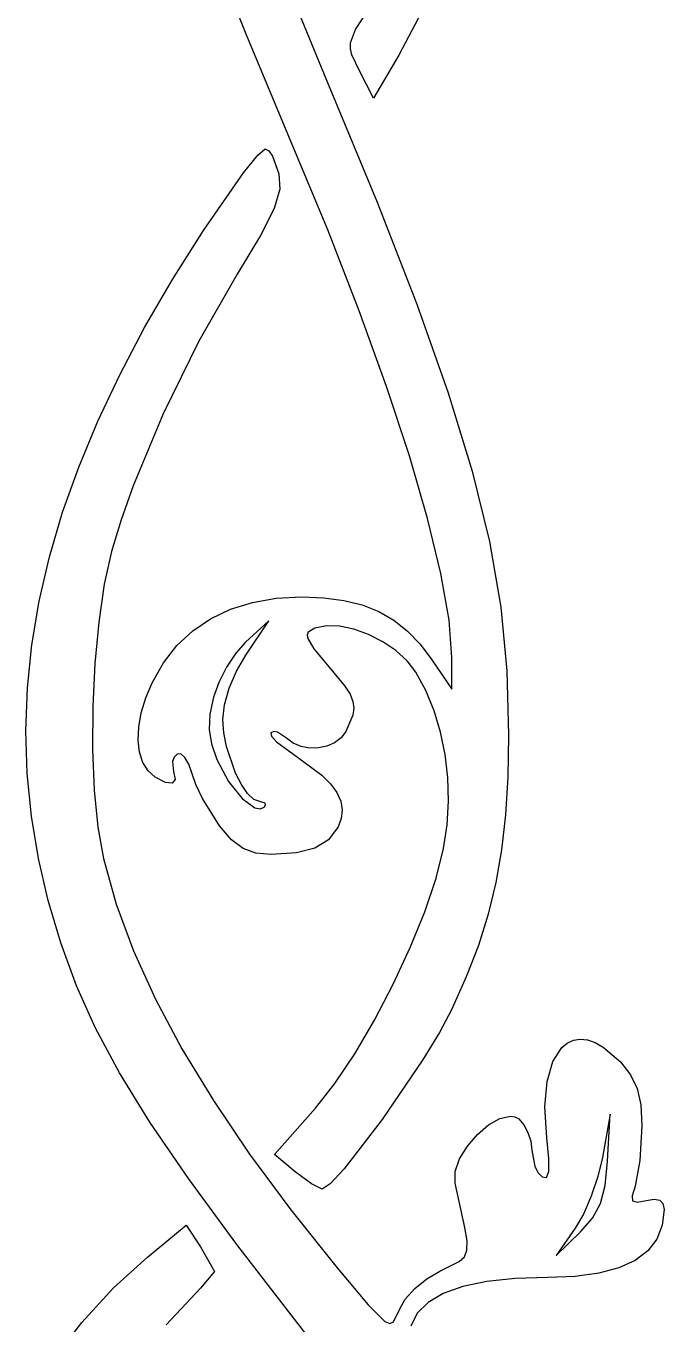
# Model space of a CAD drawing. Extents: x 9 to 1857, y 16 to 982.
# Drawn here: x 1780 to 1842.5, y 143.2 to 270.4 of the extents above; entities that cross this region are included whole.
import ezdxf

# ---------------------------------------------------------------- set-up
doc = ezdxf.new("R2010")
doc.units = 0

msp = doc.modelspace()

# ---------------------------------------------------------------- linework, layer by layer
at = {"layer": 'Layer 1'}
for p, q in [((1801.622161, 269.449349), (1798.039966, 278.515298)), ((1804.955473, 275.94624), (1809.6089, 264.72553)), ((1819.352605, 272.976876), (1816.52, 267.57134)), ((1812.275916, 270.072744), (1813.505, 271.97389)), ((1811.771275, 268.774709), (1812.275916, 270.072744)), ((1806.0723, 258.8248), (1801.622161, 269.449349)), ((1811.768572, 268.197611), (1811.771275, 268.774709)), ((1811.920522, 267.586195), (1811.768572, 268.197611)), ((1812.6531, 266.01361), (1811.920522, 267.586195)), ((1816.52, 267.57134), (1814.0415, 263.33741)), ((1814.0415, 263.33741), (1812.6531, 266.01361)), ((1809.6089, 264.72553), (1814.389043, 253.153219)), ((1802.689417, 257.75812), (1803.4186, 258.38988)), ((1803.4186, 258.38988), (1803.776256, 258.196524)), ((1803.776256, 258.196524), (1804.150225, 257.672368)), ((1809.553289, 250.438428), (1806.0723, 258.8248)), ((1801.303863, 256.038841), (1802.689417, 257.75812)), ((1804.150225, 257.672368), (1804.7698, 255.94912)), ((1797.3589, 250.38796), (1801.303863, 256.038841)), ((1804.7698, 255.94912), (1804.7698, 255.94905)), ((1804.7698, 255.94905), (1804.841013, 254.419645)), ((1804.841013, 254.419645), (1804.2913, 252.530975)), ((1814.389043, 253.153219), (1818.282417, 243.15856)), ((1804.2913, 252.530975), (1802.957313, 249.890318)), ((1794.329738, 245.591107), (1797.3589, 250.38796)), ((1802.957313, 249.890318), (1800.6757, 246.10495)), ((1812.643331, 242.508331), (1809.553289, 250.438428)), ((1791.593616, 240.880037), (1794.329738, 245.591107)), ((1800.6757, 246.10495), (1796.908525, 239.537376)), ((1818.282417, 243.15856), (1821.365067, 234.467089)), ((1815.320039, 235.106429), (1812.643331, 242.508331)), ((1789.149339, 236.248774), (1791.593616, 240.880037)), ((1796.908525, 239.537376), (1793.420125, 232.424556)), ((1786.995709, 231.691343), (1789.149339, 236.248774)), ((1817.561025, 228.304641), (1815.320039, 235.106429)), ((1821.365067, 234.467089), (1823.713038, 226.804343)), ((1785.131532, 227.201766), (1786.995709, 231.691343)), ((1793.420125, 232.424556), (1790.479488, 225.359634)), ((1819.343902, 222.174885), (1817.561025, 228.304641)), ((1783.555611, 222.774067), (1785.131532, 227.201766)), ((1823.713038, 226.804343), (1825.402372, 219.895857)), ((1790.479488, 225.359634), (1789.298638, 222.030491)), ((1782.266749, 218.40227), (1783.555611, 222.774067)), ((1789.298638, 222.030491), (1788.3556, 218.93575)), ((1820.646281, 216.789081), (1819.343902, 222.174885)), ((1788.3556, 218.93575), (1787.640391, 215.726469)), ((1825.402372, 219.895857), (1826.509114, 213.467169)), ((1781.26375, 214.080398), (1782.266749, 218.40227)), ((1821.445777, 212.219146), (1820.646281, 216.789081)), ((1787.640391, 215.726469), (1787.091233, 212.004303)), ((1780.545419, 209.802474), (1781.26375, 214.080398)), ((1800.011638, 213.275448), (1802.159011, 213.947067)), ((1802.159011, 213.947067), (1804.494912, 214.354158)), ((1804.494912, 214.354158), (1807.0128, 214.49297)), ((1807.0128, 214.49297), (1809.175909, 214.40878)), ((1809.175909, 214.40878), (1811.142872, 214.144782)), ((1811.142872, 214.144782), (1812.930543, 213.692834)), ((1812.930543, 213.692834), (1814.555775, 213.044796)), ((1798.059338, 212.343048), (1800.011638, 213.275448)), ((1814.555775, 213.044796), (1816.035423, 212.192526)), ((1826.509114, 213.467169), (1827.109309, 207.243815)), ((1787.091233, 212.004303), (1786.71288, 207.946748)), ((1794.76612, 209.710902), (1796.308651, 211.153616)), ((1796.308651, 211.153616), (1798.059338, 212.343048)), ((1803.7632, 212.15518), (1801.4959, 210.04793)), ((1801.5072, 208.79077), (1803.7632, 212.15518)), ((1808.2977, 211.40897), (1807.64148, 211.012572)), ((1809.421519, 211.648115), (1808.2977, 211.40897)), ((1810.71818, 211.604728), (1809.421519, 211.648115)), ((1812.117147, 211.309402), (1810.71818, 211.604728)), ((1813.547888, 210.792728), (1812.117147, 211.309402)), ((1816.035423, 212.192526), (1817.386341, 211.127883)), ((1817.386341, 211.127883), (1818.625382, 209.842724)), ((1821.72, 208.537), (1821.445777, 212.219146)), ((1801.4959, 210.04793), (1800.546448, 208.971987)), ((1807.64148, 211.012572), (1807.533602, 210.749752)), ((1807.533602, 210.749752), (1807.583788, 210.411083)), ((1807.583788, 210.411083), (1808.192077, 209.407882)), ((1814.939867, 210.085298), (1813.547888, 210.792728)), ((1816.222552, 209.217703), (1814.939867, 210.085298)), ((1780.110558, 205.562523), (1780.545419, 209.802474)), ((1793.438289, 208.018653), (1794.76612, 209.710902)), ((1800.546448, 208.971987), (1799.637488, 207.600164)), ((1800.591642, 207.209516), (1801.5072, 208.79077)), ((1808.192077, 209.407882), (1809.5338, 207.80635)), ((1817.325407, 208.220537), (1816.222552, 209.217703)), ((1818.625382, 209.842724), (1819.7694, 208.32891)), ((1786.71288, 207.946748), (1786.510088, 203.731303)), ((1792.3317, 206.08062), (1793.438289, 208.018653)), ((1799.637488, 207.600164), (1798.872133, 206.108766)), ((1809.5338, 207.80635), (1811.2378, 205.735398)), ((1818.1779, 207.12439), (1817.325407, 208.220537)), ((1819.7694, 208.32891), (1821.7206, 205.44168)), ((1821.7206, 205.44168), (1821.72, 208.537)), ((1791.69964, 204.58118), (1792.3317, 206.08062)), ((1798.872133, 206.108766), (1798.3535, 204.6741)), ((1799.880113, 205.54247), (1800.591642, 207.209516)), ((1819.170072, 205.300403), (1818.1779, 207.12439)), ((1827.109309, 207.243815), (1827.279, 200.95133)), ((1779.957973, 201.354569), (1780.110558, 205.562523)), ((1799.419102, 203.921736), (1799.880113, 205.54247)), ((1811.2378, 205.735398), (1811.739721, 204.942158)), ((1811.739721, 204.942158), (1812.027475, 204.240659)), ((1819.984513, 203.328849), (1819.170072, 205.300403)), ((1786.510088, 203.731303), (1786.487609, 199.535463)), ((1791.260773, 203.123368), (1791.69964, 204.58118)), ((1798.3535, 204.6741), (1797.998464, 202.98242)), ((1798.3535, 204.6741), (1798.3535, 204.6741)), ((1799.2551, 202.47942), (1799.419102, 203.921736)), ((1812.115476, 203.578589), (1812.018138, 202.903635)), ((1812.027475, 204.240659), (1812.115476, 203.578589)), ((1791.014186, 201.735261), (1791.260773, 203.123368)), ((1797.998464, 202.98242), (1797.927613, 201.500536)), ((1799.351131, 201.18024), (1799.2551, 202.47942)), ((1812.018138, 202.903635), (1811.3251, 201.30583)), ((1820.617209, 201.235165), (1819.984513, 203.328849)), ((1780.086466, 197.172633), (1779.957973, 201.354569)), ((1790.958963, 200.444939), (1791.014186, 201.735261)), ((1797.927613, 201.500536), (1798.14868, 200.079112)), ((1799.614372, 199.821317), (1799.351131, 201.18024)), ((1804.250456, 201.288643), (1803.9789, 201.17796)), ((1803.9789, 201.17796), (1804.031441, 200.836755)), ((1804.626675, 201.225858), (1804.250456, 201.288643)), ((1805.4942, 200.64926), (1804.626675, 201.225858)), ((1811.3251, 201.30583), (1810.853971, 200.678332)), ((1821.06415, 199.044789), (1820.617209, 201.235165)), ((1827.279, 200.95133), (1827.200512, 196.853837)), ((1791.094187, 199.280479), (1790.958963, 200.444939)), ((1798.14868, 200.079112), (1798.6694, 198.56881)), ((1800.512725, 197.211708), (1799.614372, 199.821317)), ((1804.031441, 200.836755), (1804.537675, 200.271889)), ((1804.537675, 200.271889), (1806.5711, 198.78519)), ((1806.156822, 200.149442), (1805.4942, 200.64926)), ((1806.930934, 199.826296), (1806.156822, 200.149442)), ((1807.770254, 199.674613), (1806.930934, 199.826296)), ((1808.6285, 199.689184), (1807.770254, 199.674613)), ((1809.459389, 199.8648), (1808.6285, 199.689184)), ((1810.216641, 200.196252), (1809.459389, 199.8648)), ((1810.853971, 200.678332), (1810.216641, 200.196252)), ((1786.487609, 199.535463), (1786.650198, 195.536726)), ((1791.418945, 198.26996), (1791.094187, 199.280479)), ((1794.501716, 198.791975), (1794.3377, 198.368745)), ((1794.7874, 199.08716), (1794.501716, 198.791975)), ((1795.156684, 199.09996), (1794.7874, 199.08716)), ((1795.54845, 198.75444), (1795.156684, 199.09996)), ((1795.915916, 198.11147), (1795.54845, 198.75444)), ((1798.6694, 198.56881), (1799.817527, 196.410234)), ((1806.5711, 198.78519), (1808.985236, 197.02702)), ((1821.321322, 196.783156), (1821.06415, 199.044789)), ((1780.494841, 193.010741), (1780.086466, 197.172633)), ((1791.932321, 197.441461), (1791.418945, 198.26996)), ((1792.6334, 196.82306), (1791.932321, 197.441461)), ((1794.3377, 198.368745), (1794.4226, 197.36419)), ((1794.4226, 197.36419), (1794.579917, 196.580656)), ((1796.2123, 197.23192), (1795.915916, 198.11147)), ((1796.612147, 196.090355), (1796.2123, 197.23192)), ((1801.082957, 196.104754), (1800.512725, 197.211708)), ((1793.650077, 196.299411), (1792.6334, 196.82306)), ((1794.310663, 196.22217), (1793.650077, 196.299411)), ((1794.579917, 196.580656), (1794.310663, 196.22217)), ((1797.2612, 194.734001), (1796.612147, 196.090355)), ((1799.817527, 196.410234), (1801.147913, 194.73591)), ((1801.690641, 195.225524), (1801.082957, 196.104754)), ((1808.985236, 197.02702), (1809.836407, 196.163352)), ((1809.836407, 196.163352), (1810.451138, 195.308559)), ((1821.384713, 194.475704), (1821.321322, 196.783156)), ((1827.200512, 196.853837), (1826.979655, 193.133827)), ((1786.650198, 195.536726), (1787.002611, 191.912589)), ((1798.9479, 192.05627), (1797.2612, 194.734001)), ((1801.147913, 194.73591), (1802.401742, 193.806606)), ((1802.303335, 194.645884), (1801.690641, 195.225524)), ((1802.8886, 194.4377), (1802.303335, 194.645884)), ((1810.451138, 195.308559), (1810.830044, 194.461587)), ((1802.401742, 193.806606), (1802.919069, 193.702827)), ((1803.422138, 194.275355), (1802.8886, 194.4377)), ((1802.919069, 193.702827), (1803.3202, 193.88309)), ((1803.3202, 193.88309), (1803.457667, 194.098864)), ((1803.457667, 194.098864), (1803.422138, 194.275355)), ((1810.830044, 194.461587), (1810.973745, 193.621385)), ((1810.973745, 193.621385), (1810.882858, 192.7869)), ((1821.250309, 192.14787), (1821.384713, 194.475704)), ((1781.181903, 188.862916), (1780.494841, 193.010741)), ((1800.122148, 190.695204), (1798.9479, 192.05627)), ((1810.882858, 192.7869), (1810.558, 191.95708)), ((1820.9141, 189.82509), (1821.250309, 192.14787)), ((1826.979655, 193.133827), (1826.59896, 189.706987)), ((1787.002611, 191.912589), (1787.5496, 188.84055)), ((1810.558, 191.95708), (1809.617022, 190.692831)), ((1801.248463, 189.833818), (1800.122148, 190.695204)), ((1802.48722, 189.383135), (1801.248463, 189.833818)), ((1808.301325, 189.858484), (1806.474166, 189.397709)), ((1809.617022, 190.692831), (1808.301325, 189.858484)), ((1820.188476, 186.914299), (1820.9141, 189.82509)), ((1826.59896, 189.706987), (1826.040963, 186.489005)), ((1782.146454, 184.723181), (1781.181903, 188.862916)), ((1787.5496, 188.84055), (1788.804111, 184.389917)), ((1803.9988, 189.25418), (1802.48722, 189.383135)), ((1806.474166, 189.397709), (1803.9988, 189.25418)), ((1819.075014, 183.630202), (1820.188476, 186.914299)), ((1826.040963, 186.489005), (1825.288194, 183.39557)), ((1783.3873, 180.58556), (1782.146454, 184.723181)), ((1788.804111, 184.389917), (1790.501034, 179.810256)), ((1817.647042, 180.121263), (1819.075014, 183.630202)), ((1825.288194, 183.39557), (1824.323189, 180.342371)), ((1784.927267, 176.387315), (1783.3873, 180.58556)), ((1790.501034, 179.810256), (1792.649172, 175.086173)), ((1815.977888, 176.535946), (1817.647042, 180.121263)), ((1824.323189, 180.342371), (1823.12848, 177.245094)), ((1823.12848, 177.245094), (1821.6866, 174.01943)), ((1786.79175, 172.21771), (1784.927267, 176.387315)), ((1814.140878, 173.022716), (1815.977888, 176.535946)), ((1792.649172, 175.086173), (1795.257325, 170.202275)), ((1812.209342, 169.730038), (1814.140878, 173.022716)), ((1821.6866, 174.01943), (1820.495318, 171.791921)), ((1789.137133, 167.837243), (1786.79175, 172.21771)), ((1820.495318, 171.791921), (1818.852945, 169.105755)), ((1832.500925, 170.32114), (1833.040344, 170.762412)), ((1833.040344, 170.762412), (1833.641381, 171.038514)), ((1833.641381, 171.038514), (1834.298814, 171.144068)), ((1834.298814, 171.144068), (1835.007419, 171.073693)), ((1835.007419, 171.073693), (1835.761973, 170.82201)), ((1835.761973, 170.82201), (1836.557253, 170.383639)), ((1795.257325, 170.202275), (1798.334293, 165.143167)), ((1810.256607, 166.806374), (1812.209342, 169.730038)), ((1831.627834, 168.964604), (1832.500925, 170.32114)), ((1836.557253, 170.383639), (1838.2491, 168.92532)), ((1818.852945, 169.105755), (1814.890813, 163.292633)), ((1831.063894, 167.011943), (1831.627834, 168.964604)), ((1838.2491, 168.92532), (1839.249844, 167.665233)), ((1792.1198, 163.00641), (1789.137133, 167.837243)), ((1808.356, 164.40019), (1810.256607, 166.806374)), ((1830.850888, 164.506189), (1831.063894, 167.011943)), ((1839.249844, 167.665233), (1839.89625, 166.313713)), ((1839.89625, 166.313713), (1840.244906, 164.702329)), ((1798.334293, 165.143167), (1801.888878, 159.893456)), ((1804.3382, 159.84423), (1808.356, 164.40019)), ((1831.0306, 161.49038), (1830.850888, 164.506189)), ((1840.244906, 164.702329), (1840.3524, 162.66265)), ((1795.896136, 157.485708), (1792.1198, 163.00641)), ((1814.890813, 163.292633), (1811.151973, 158.450434)), ((1825.327104, 162.745927), (1826.437586, 163.388152)), ((1826.437586, 163.388152), (1827.456097, 163.621541)), ((1827.456097, 163.621541), (1827.898414, 163.552289)), ((1827.898414, 163.552289), (1828.2788, 163.34167)), ((1828.2788, 163.34167), (1828.77453, 162.773419)), ((1837.2581, 163.80357), (1836.4858, 159.54519)), ((1836.9879, 159.1892), (1837.2581, 163.80357)), ((1823.245572, 160.652668), (1824.228488, 161.799291)), ((1824.228488, 161.799291), (1825.327104, 162.745927)), ((1828.77453, 162.773419), (1829.180888, 162.00707)), ((1829.180888, 162.00707), (1829.455902, 161.143026)), ((1840.3524, 162.66265), (1840.161075, 159.258664)), ((1822.482195, 159.410483), (1823.245572, 160.652668)), ((1829.455902, 161.143026), (1829.5576, 160.28169)), ((1829.5576, 160.28169), (1829.85685, 158.685269)), ((1831.224986, 159.454825), (1831.0306, 161.49038)), ((1801.888878, 159.893456), (1805.92988, 154.437748)), ((1806.3638, 158.16091), (1804.3382, 159.84423)), ((1822.042192, 158.177158), (1822.482195, 159.410483)), ((1831.217388, 158.185156), (1831.224986, 159.454825)), ((1836.4858, 159.54519), (1836.036867, 157.681934)), ((1836.750567, 156.805537), (1836.9879, 159.1892)), ((1840.161075, 159.258664), (1839.6813, 156.74846)), ((1807.970263, 156.963741), (1806.3638, 158.16091)), ((1811.151973, 158.450434), (1809.788718, 156.977922)), ((1822.0294, 157.05712), (1822.042192, 158.177158)), ((1829.85685, 158.685269), (1830.173847, 158.058596)), ((1830.173847, 158.058596), (1830.5617, 157.66091)), ((1830.99917, 157.610732), (1831.217388, 158.185156)), ((1800.622525, 151.035635), (1795.896136, 157.485708)), ((1808.9882, 156.44953), (1807.970263, 156.963741)), ((1809.788718, 156.977922), (1808.9882, 156.44953)), ((1823.007909, 152.700633), (1822.0294, 157.05712)), ((1830.5617, 157.66091), (1830.99917, 157.610732)), ((1836.036867, 157.681934), (1835.385613, 155.756684)), ((1836.295988, 155.03469), (1836.750567, 156.805537)), ((1839.6813, 156.74846), (1839.393725, 155.798313)), ((1835.385613, 155.756684), (1834.619327, 153.996402)), ((1839.393725, 155.798313), (1839.440425, 155.29581)), ((1839.440425, 155.29581), (1839.878063, 155.167084)), ((1839.878063, 155.167084), (1840.7633, 155.33827)), ((1840.7633, 155.33827), (1841.549228, 155.465567)), ((1841.549228, 155.465567), (1842.099, 155.367309)), ((1842.099, 155.367309), (1842.422197, 155.038836)), ((1805.92988, 154.437748), (1810.4661, 148.76065)), ((1834.619327, 153.996402), (1833.8253, 152.62805)), ((1835.522264, 153.611813), (1836.295988, 155.03469)), ((1842.5284, 154.47549), (1842.3546, 152.912148)), ((1842.422197, 155.038836), (1842.5284, 154.47549)), ((1791.8631, 149.77717), (1795.6828, 152.9154)), ((1795.6828, 152.9154), (1797.0729, 150.80297)), ((1823.212833, 151.379993), (1823.007909, 152.700633)), ((1833.8253, 152.62805), (1831.9373, 149.96929)), ((1833.8253, 152.62805), (1833.8253, 152.62805)), ((1834.3275, 152.27206), (1835.522264, 153.611813)), ((1842.3546, 152.912148), (1841.825109, 151.558359)), ((1823.200025, 150.46678), (1823.212833, 151.379993)), ((1831.9373, 149.96929), (1834.3275, 152.27206)), ((1841.825109, 151.558359), (1840.939046, 150.413525)), ((1797.0729, 150.80297), (1798.4617, 148.40007)), ((1813.551, 134.38936), (1800.622525, 151.035635)), ((1822.948351, 149.837765), (1823.200025, 150.46678)), ((1840.939046, 150.413525), (1839.695525, 149.477045)), ((1788.556738, 146.774358), (1791.8631, 149.77717)), ((1820.5488, 148.4236), (1822.436678, 149.369717)), ((1822.436678, 149.369717), (1822.948351, 149.837765)), ((1839.695525, 149.477045), (1838.093664, 148.748321)), ((1798.4617, 148.40007), (1797.0615, 146.745609)), ((1810.4661, 148.76065), (1813.505972, 145.13588)), ((1818.088313, 146.709959), (1819.257802, 147.662739)), ((1819.257802, 147.662739), (1820.5488, 148.4236)), ((1827.917423, 147.699539), (1825.138291, 147.404674)), ((1831.1292, 147.80269), (1827.917423, 147.699539)), ((1833.811385, 147.911743), (1831.1292, 147.80269)), ((1836.132578, 148.226753), (1833.811385, 147.911743)), ((1838.093664, 148.748321), (1836.132578, 148.226753)), ((1785.435966, 143.375664), (1788.556738, 146.774358)), ((1797.0615, 146.745609), (1793.6945, 143.17486)), ((1817.156517, 145.675165), (1818.088313, 146.709959)), ((1822.790675, 146.917587), (1820.87345, 146.23777)), ((1825.138291, 147.404674), (1822.790675, 146.917587)), ((1813.505972, 145.13588), (1815.162075, 143.49724)), ((1816.5786, 144.66826), (1817.156517, 145.675165)), ((1819.385487, 145.364715), (1818.325659, 144.297916)), ((1820.87345, 146.23777), (1819.385487, 145.364715)), ((1815.998316, 143.467207), (1816.5786, 144.66826)), ((1818.325659, 144.297916), (1817.692839, 143.036863)), ((1782.544342, 139.653035), (1785.435966, 143.375664)), ((1815.162075, 143.49724), (1815.647434, 143.304743)), ((1815.647434, 143.304743), (1815.998316, 143.467207))]:
    msp.add_line(p, q, dxfattribs=at)

doc.saveas('drawing.dxf')
